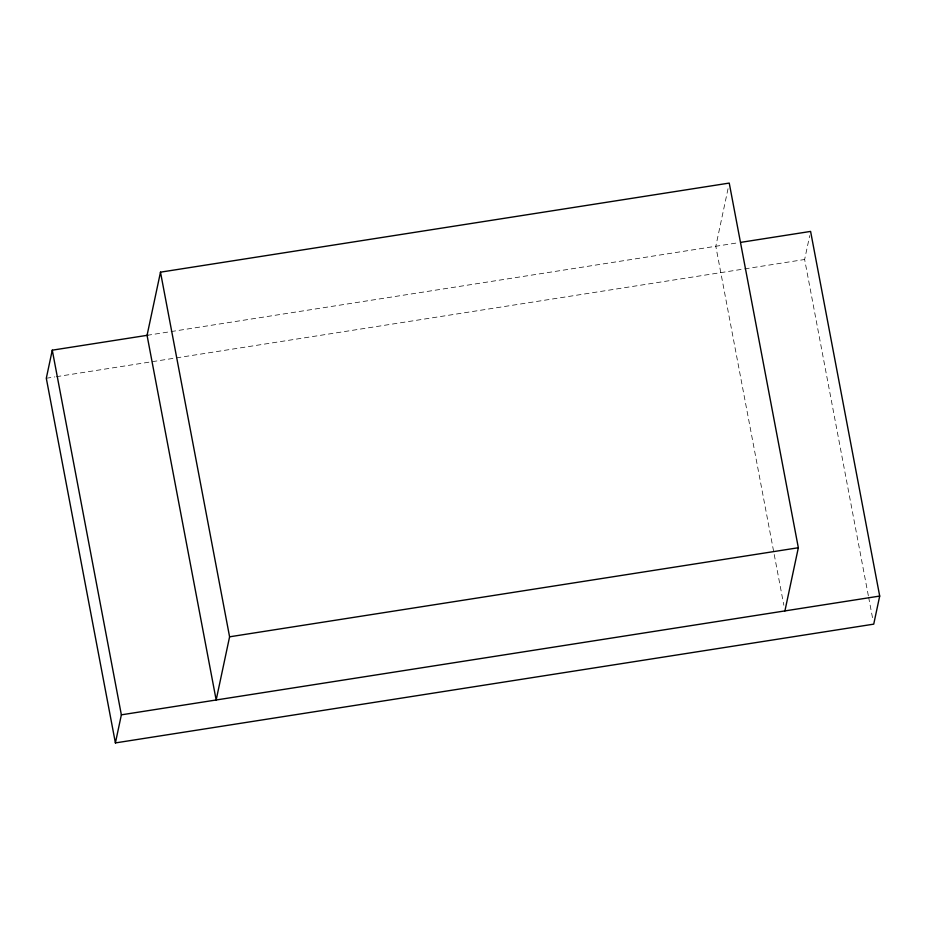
<?xml version="1.0" encoding="UTF-8"?>
<svg xmlns="http://www.w3.org/2000/svg" width="926" height="926" viewBox="0 0 926 926"><rect width="100%" height="100%" fill="white"/><g stroke="black" fill="none" stroke-linecap="round" stroke-linejoin="round"><path stroke-width="0.69" stroke-dasharray="4.63 3.47" d="M728.044 188.707L715.81 246.27L783.836 605.245M868.356 595.777L804.636 259.5L809.706 235.632M147.06 335.339L739.191 242.6M46.3 378.259L54.865 376.917M56.301 376.697L743.219 269.119M744.654 268.899L804.636 259.5M868.623 597.189L872.651 618.475"/><path stroke-width="1.39" d="M147.952 335.2L52.273 350.178L46.3 378.259L115.403 742.918L873.727 624.147L879.7 596.066L810.597 231.419L740.626 242.381M160.487 272.163L147.06 335.339L216.163 699.987L229.59 636.81L160.487 272.163L729.237 183.082L798.339 547.741L784.912 610.917M115.403 742.918L121.364 714.837L52.273 350.178M229.59 636.81L798.339 547.741M121.364 714.837L879.7 596.066"/></g></svg>
